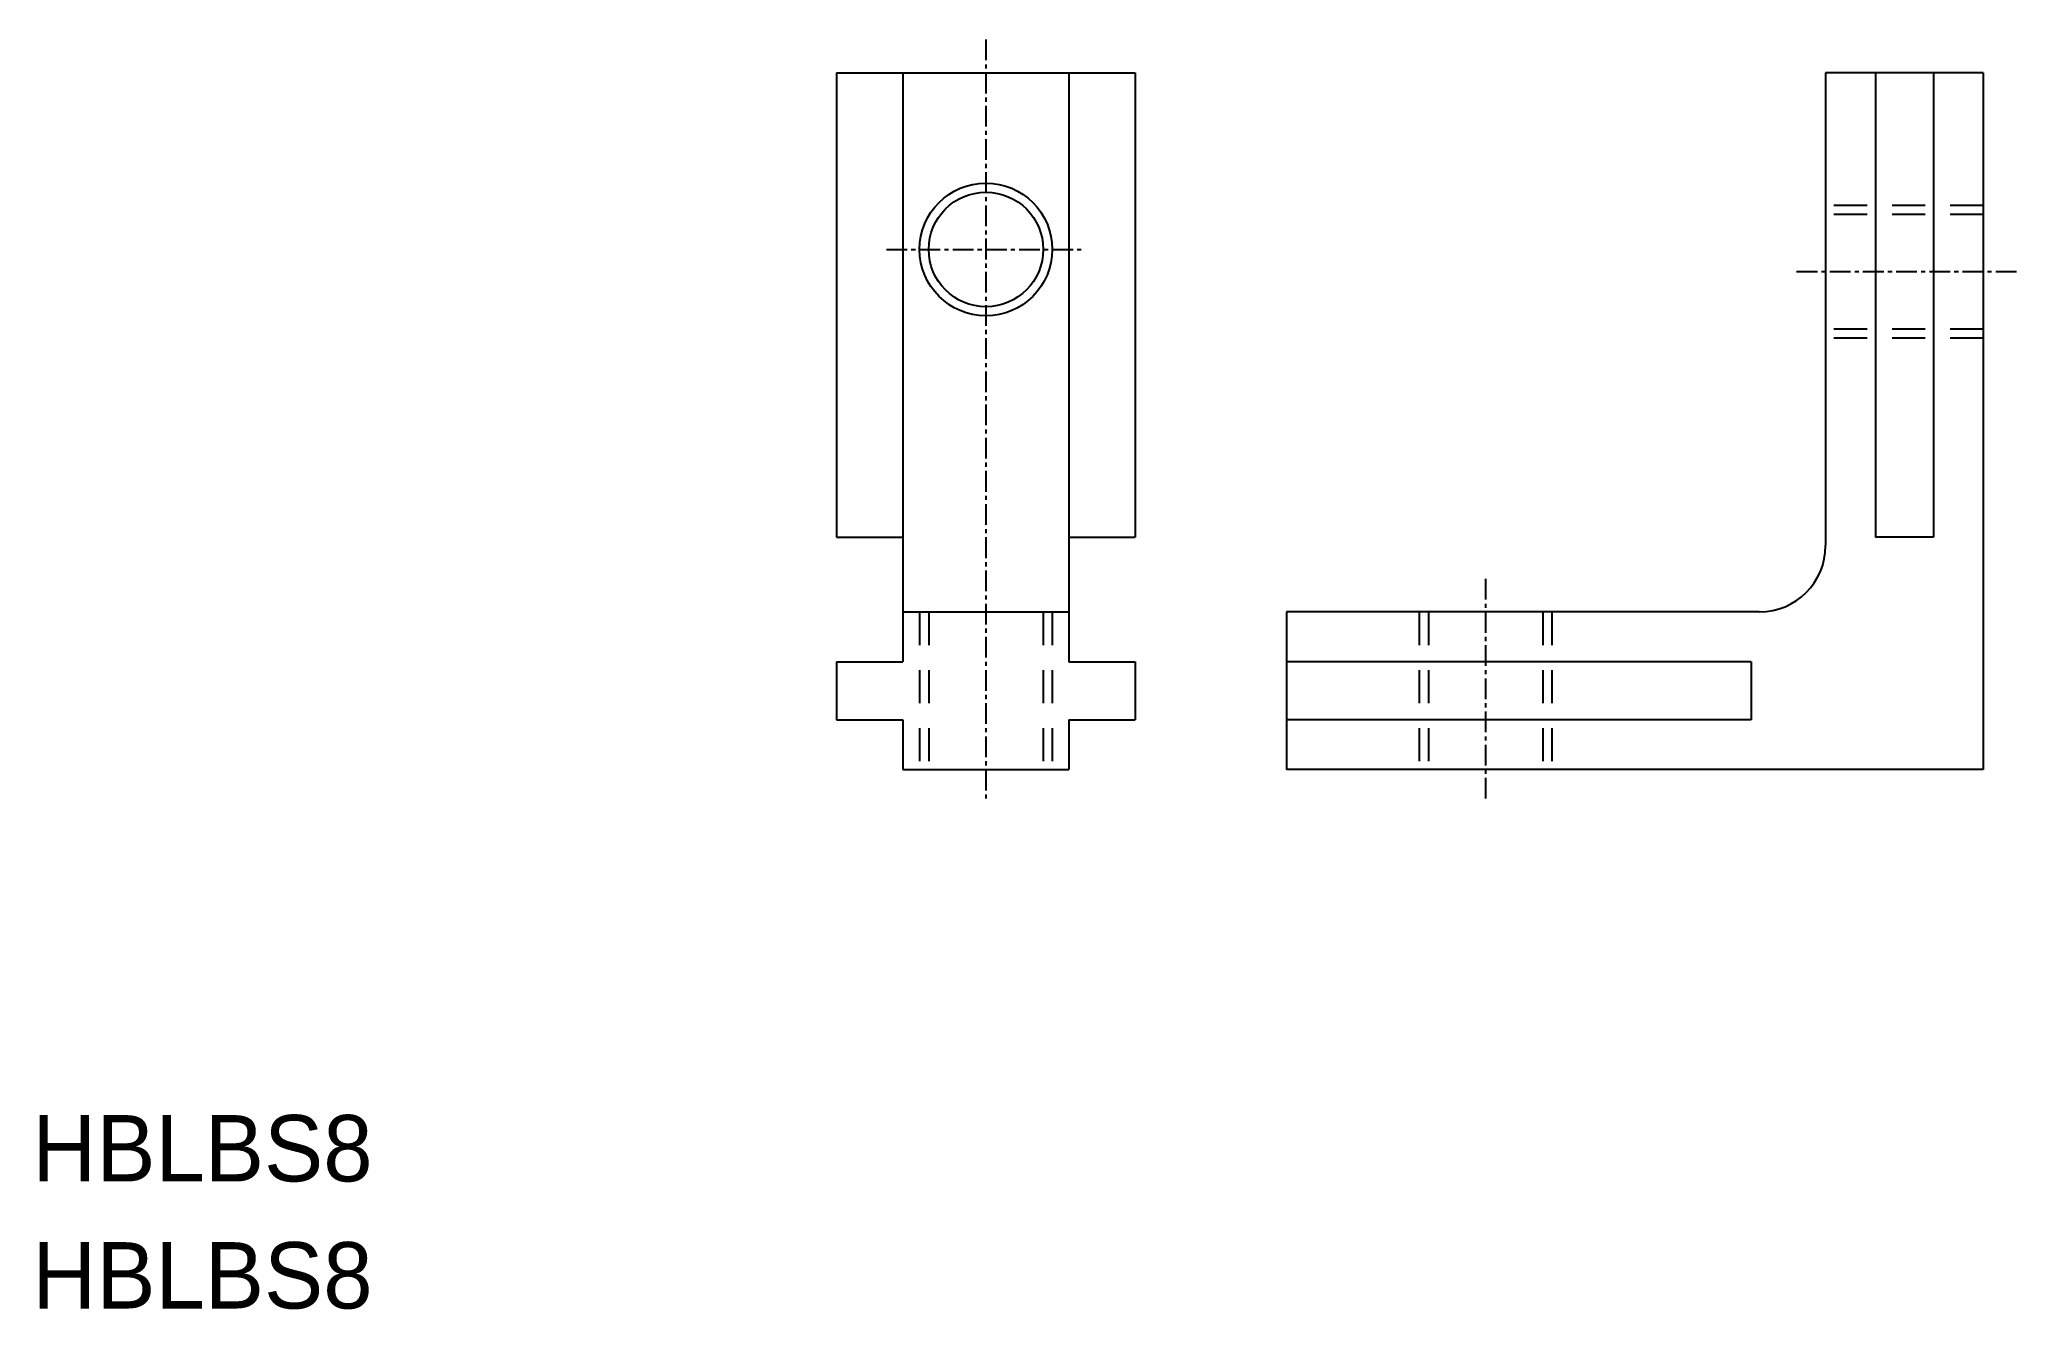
# Model space of a CAD drawing. Extents: x 0 to 120, y 0 to 76.
import ezdxf

# ---------------------------------------------------------------- set-up
doc = ezdxf.new("R2010")
doc.units = 0
doc.linetypes.add('CENTER', pattern=[2, 1.25, -0.25, 0.25, -0.25])
doc.linetypes.add('DASHED', pattern=[3.5, 2, -1.5])
doc.layers.get('0').update_dxf_attribs({"linetype": 'CONTINUOUS'})
doc.layers.add('CENTER', color=1, linetype='CENTER')

msp = doc.modelspace()

# ---------------------------------------------------------------- linework, layer by layer
at = {"color": 7, "linetype": 'CONTINUOUS'}
for p, q in [((48.49, 74.48), (48.49, 46.48)), ((48.49, 74.48), (66.49, 74.48)), ((52.49, 74.48), (52.49, 40.98)), ((62.49, 74.48), (62.49, 40.98)), ((66.49, 74.48), (66.49, 46.48)), ((108.11, 74.48), (108.11, 45.98)), ((117.61, 74.48), (108.11, 74.48)), ((111.11, 74.48), (111.11, 46.48)), ((114.61, 74.48), (114.61, 46.48)), ((117.61, 74.48), (117.61, 32.48)), ((48.49, 46.48), (52.49, 46.48)), ((62.49, 46.48), (66.49, 46.48)), ((114.61, 46.48), (111.11, 46.48)), ((52.49, 41.98), (62.49, 41.98)), ((104.11, 41.98), (75.61, 41.98)), ((75.61, 41.98), (75.61, 32.48)), ((52.49, 40.98), (52.49, 38.98)), ((62.49, 40.98), (62.49, 38.98)), ((48.49, 38.98), (52.49, 38.98)), ((48.49, 38.98), (48.49, 35.48)), ((62.49, 38.98), (66.49, 38.98)), ((66.49, 38.98), (66.49, 35.48)), ((103.61, 38.98), (75.61, 38.98)), ((103.61, 38.98), (103.61, 35.48)), ((48.49, 35.48), (52.49, 35.48)), ((52.49, 35.48), (52.49, 32.48)), ((62.49, 35.48), (66.49, 35.48)), ((62.49, 35.48), (62.49, 32.48)), ((103.61, 35.48), (75.61, 35.48)), ((52.49, 32.48), (62.49, 32.48)), ((117.61, 32.48), (75.61, 32.48))]:
    msp.add_line(p, q, dxfattribs=at)
at = {"color": 3, "linetype": 'DASHED'}
for p, q in [((117.61, 66.48), (108.11, 66.48)), ((117.61, 65.93), (108.11, 65.93)), ((117.61, 59.03), (108.11, 59.03)), ((117.61, 58.48), (108.11, 58.48)), ((53.49, 41.98), (53.49, 32.48)), ((54.04, 41.98), (54.04, 32.48)), ((60.94, 41.98), (60.94, 32.48)), ((61.49, 41.98), (61.49, 32.48)), ((83.61, 41.98), (83.61, 32.48)), ((84.16, 41.98), (84.16, 32.48)), ((91.06, 41.98), (91.06, 32.48)), ((91.61, 41.98), (91.61, 32.48))]:
    msp.add_line(p, q, dxfattribs=at)
at = {"color": 3, "linetype": 'CONTINUOUS'}
msp.add_circle((57.49, 63.83), 4, dxfattribs=at)
at = {"color": 7, "linetype": 'CONTINUOUS'}
msp.add_circle((57.49, 63.83), 3.45, dxfattribs=at)
msp.add_arc((104.11, 45.98), 4, 270, 0, dxfattribs=at)
at = {"layer": 'CENTER', "color": 1, "linetype": 'CENTER'}
for p, q in [((57.49, 76.48), (57.49, 30.48)), ((51.49, 63.83), (63.49, 63.83)), ((119.61, 62.48), (106.11, 62.48)), ((87.61, 43.98), (87.61, 30.48))]:
    msp.add_line(p, q, dxfattribs=at)

# ---------------------------------------------------------------- texts
at = {"color": 7, "linetype": 'CONTINUOUS'}
for p in [(0, 7.66), (0, 0)]:
    msp.add_text('HBLBS8', height=4, dxfattribs=at).set_placement(p)

doc.saveas('drawing.dxf')
